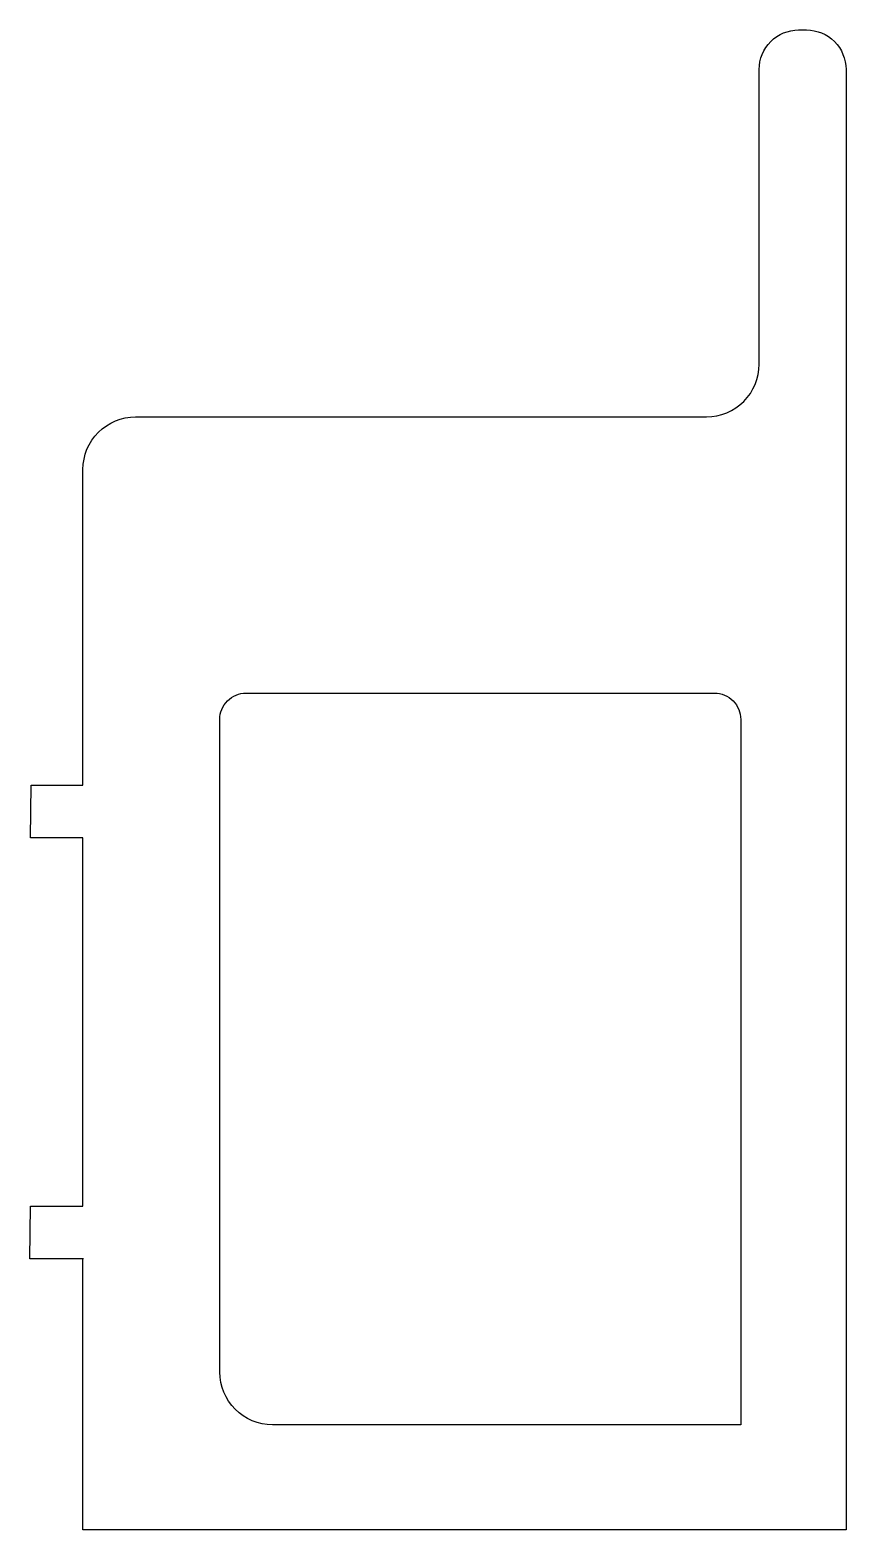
# Model space of a CAD drawing. Extents: x 936 to 967, y -30 to 27.
import ezdxf

# ---------------------------------------------------------------- set-up
doc = ezdxf.new("R2010")
doc.units = 0
doc.header["$LTSCALE"] = 15
doc.layers.get('0').update_dxf_attribs({"linetype": 'CONTINUOUS'})

msp = doc.modelspace()

# ---------------------------------------------------------------- linework, layer by layer
msp.add_lwpolyline([(938.03, -19.674), (936.002, -19.674), (936.016, -17.674), (938.016, -17.674), (938.016, -3.674), (936.016, -3.674), (936.052, -1.675), (938.016, -1.675), (938.016, 10.324, -0.414214), (940.016, 12.324), (961.716, 12.324, 0.414214), (963.716, 14.324), (963.716, 25.524, -0.414214), (965.216, 27.024), (965.516, 27.024, -0.414214), (967.016, 25.524), (967.016, -29.976), (938.016, -29.976), (938.016, -19.674)], format="xyb")
at = {"ltscale": 0.44}
msp.add_lwpolyline([(943.216, -23.976), (943.216, 0.824, -0.414214), (944.216, 1.824), (962.016, 1.824, -0.414214), (963.016, 0.824), (963.016, -25.976), (945.216, -25.976, -0.414214)], format="xyb", close=True, dxfattribs=at)

doc.saveas('drawing.dxf')
